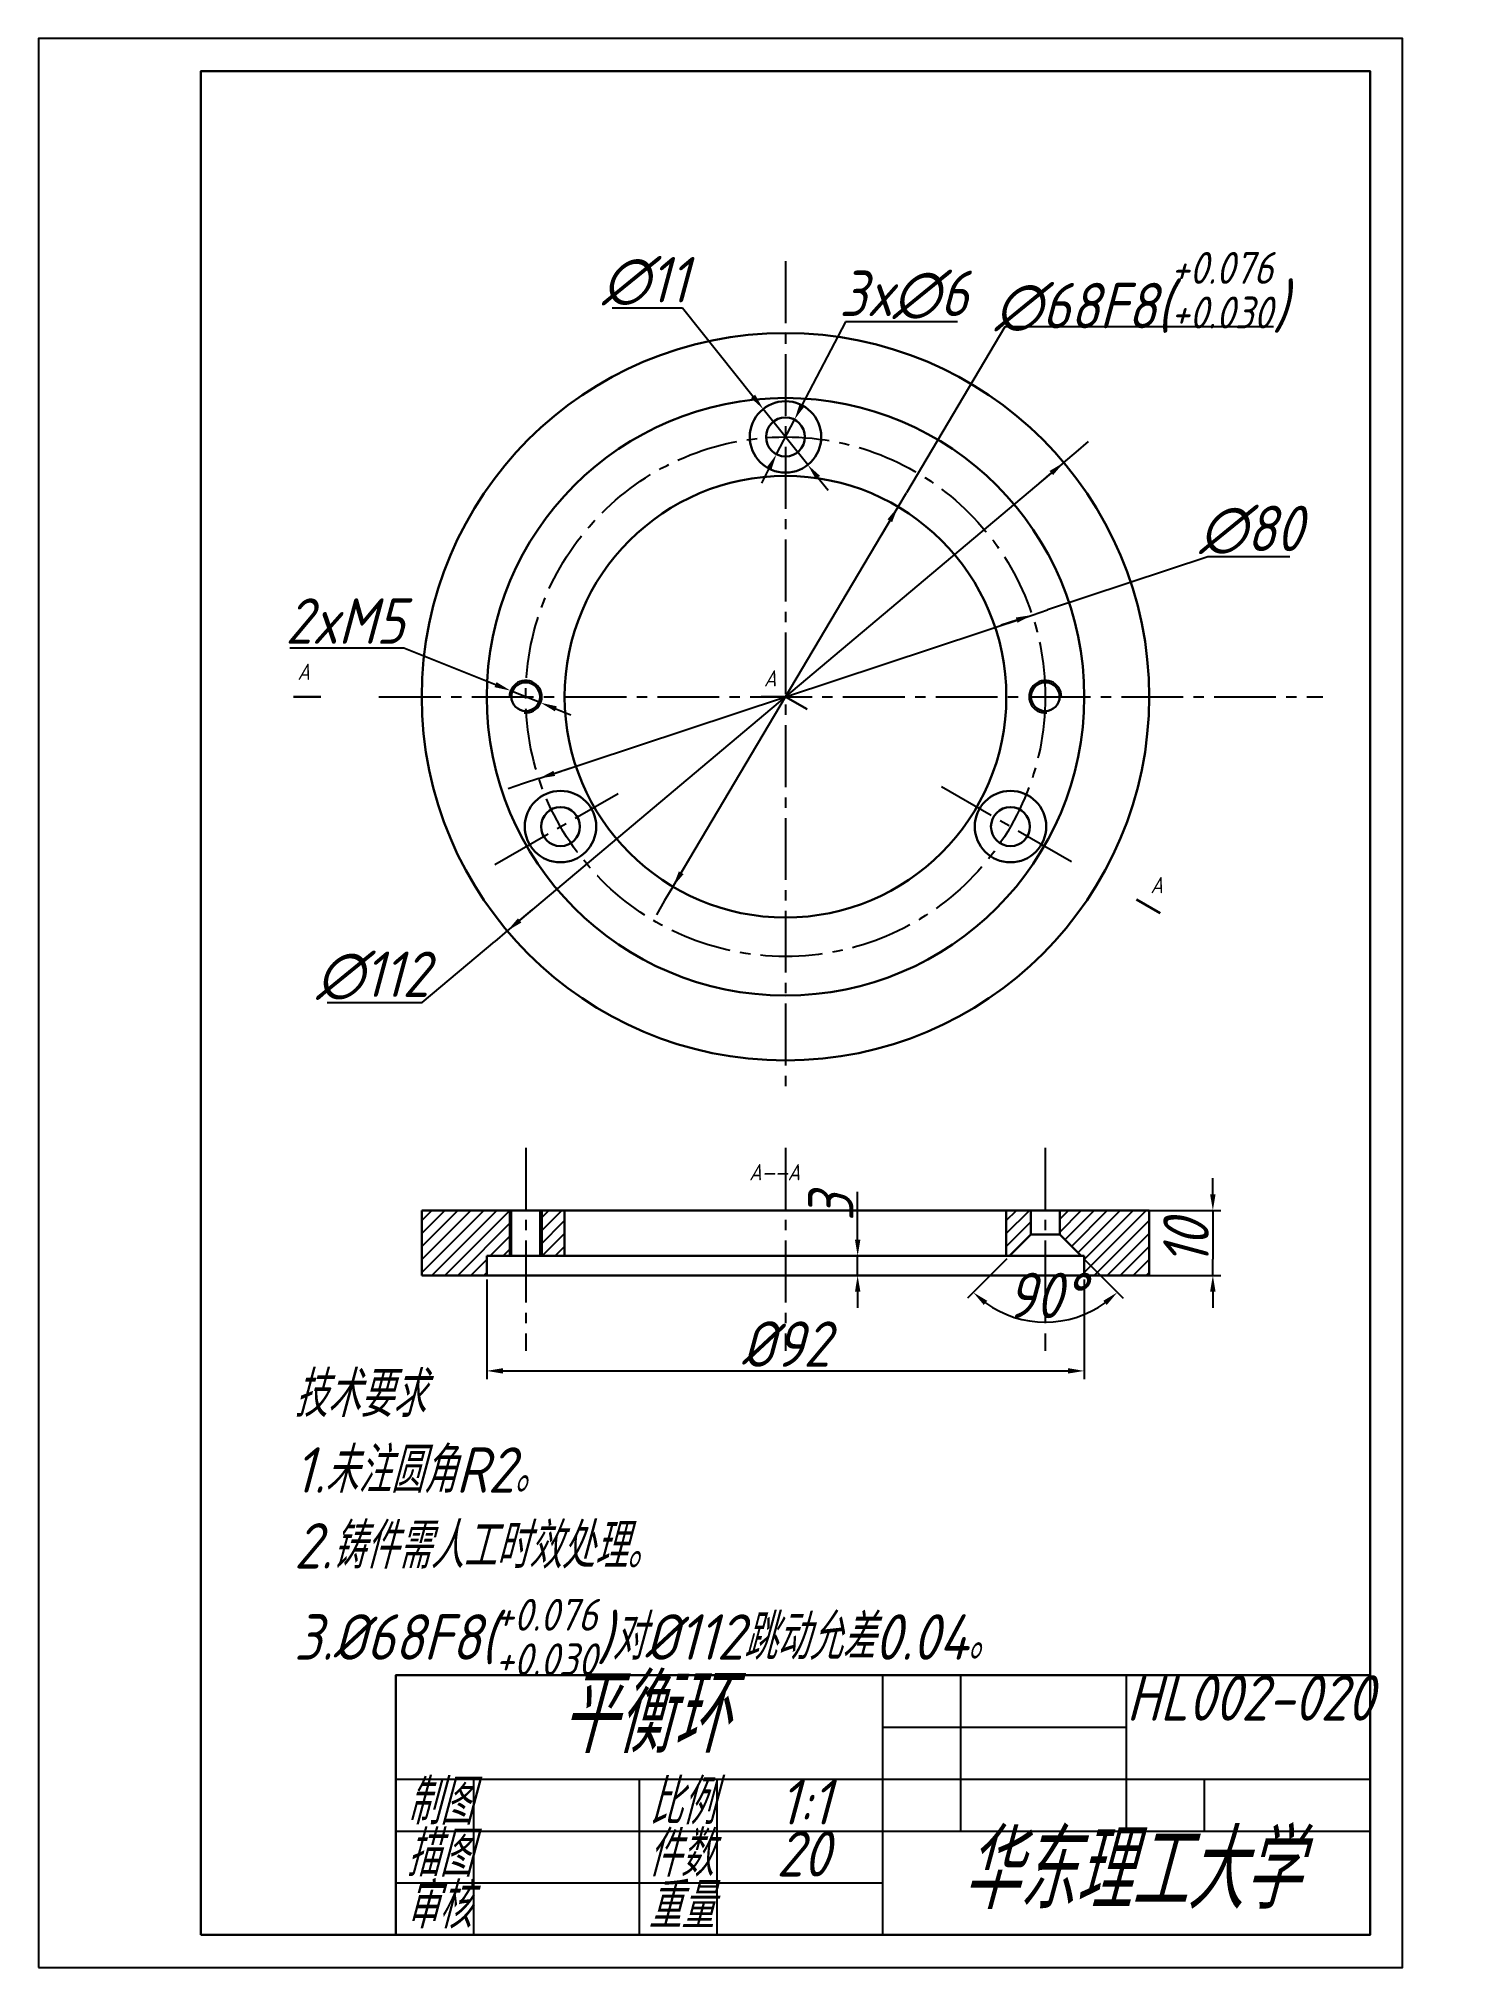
# Model space of a CAD drawing. Header units: millimetres. Extents: x 0 to 220, y 0 to 297.
import ezdxf

# ---------------------------------------------------------------- set-up
doc = ezdxf.new("R2010")
doc.units = ezdxf.units.MM
doc.linetypes.add('CENTER2', pattern=[28.575, 19.05, -3.175, 3.175, -3.175])
for name, color, linetype in [('尺寸', 5, 'Continuous'), ('点划线', 4, 'CENTER2'), ('细实线', 1, 'Continuous')]:
    doc.layers.add(name, color=color, linetype=linetype)
doc.layers.add('粗实线', color=7, linetype='Continuous', lineweight=30)
doc.styles.get("Standard").update_dxf_attribs({"font": 'gbeitc.shx', "height": 7, "bigfont": 'gbcbig.shx'})
doc.styles.add('WZYS_1_10152144', font='gbeitc.shx', dxfattribs={"height": 7, "bigfont": 'gbcbig.shx'})
doc.dimstyles.new('BZYS_1_10152144', dxfattribs={"dimtxt": 7, "dimasz": 2.5, "dimexe": 1.25, "dimexo": 0.625, "dimtad": 1, "dimdec": 0, "dimdsep": 46, "dimtxsty": 'WZYS_1_10152144', "dimcen": 2.5, "dimadec": 0, "dimazin": 0, "dimtfac": 1, "dimtdec": 0, "dimtmove": 0, "dimatfit": 3, "dimfxl": 1, "dimarcsym": 0})
doc.dimstyles.new('BZYS_2_10152144', dxfattribs={"dimtxt": 7, "dimasz": 2.5, "dimexe": 1.25, "dimexo": 0.625, "dimtad": 1, "dimtoh": 1, "dimdec": 0, "dimdsep": 46, "dimtxsty": 'WZYS_1_10152144', "dimcen": 2.5, "dimadec": 0, "dimazin": 0, "dimtfac": 1, "dimtdec": 0, "dimtmove": 0, "dimatfit": 3, "dimfxl": 1, "dimarcsym": 0})

# ---------------------------------------------------------------- blocks, each defined once
blk = doc.blocks.new('*U2')
at = {"layer": '粗实线', "ltscale": 0.5}
for radius in [5.5, 3]:
    blk.add_circle((0, 0), radius, dxfattribs=at)
blk = doc.blocks.new('*U3')
at = {"layer": '粗实线', "color": 0, "linetype": 'ByBlock', "lineweight": -2, "transparency": 16777216}
blk.add_blockref('*U2', (115, 235.66), dxfattribs=at)
for p, rotation in [((80.36, 175.66), 120), ((149.64, 175.66), 240)]:
    blk.add_blockref('*U2', p, dxfattribs=dict(at, rotation=rotation))
blk = doc.blocks.new('*D5')
at = {"layer": 'Defpoints', "color": 0, "ltscale": 0.5, "transparency": 16777216}
for p in [(125.19, 109.55), (126.11, 109.55), (125.19, 106.55)]:
    blk.add_point(p, dxfattribs=at)
at = {"layer": '尺寸', "color": 0, "lineweight": -2, "ltscale": 0.5, "transparency": 16777216}
for p, q in [((126.11, 112.05), (126.11, 119.44)), ((125.82, 109.55), (127.36, 109.55)), ((126.11, 106.55), (126.11, 109.55)), ((125.82, 106.55), (127.36, 106.55)), ((126.11, 104.05), (126.11, 101.55))]:
    blk.add_line(p, q, dxfattribs=at)
at = {"layer": '尺寸', "color": 0, "ltscale": 0.5, "transparency": 16777216}
for points in [[(125.7, 112.05), (126.53, 112.05), (126.11, 109.55)], [(125.7, 104.05), (126.53, 104.05), (126.11, 106.55)]]:
    blk.add_solid(points, dxfattribs=at)
at = {"layer": '尺寸', "color": 0, "ltscale": 0.5, "transparency": 16777216, "insert": (121.99, 117), "char_height": 7, "attachment_point": 5, "rotation": 90, "style": 'WZYS_1_10152144'}
blk.add_mtext('3', dxfattribs=at)
blk = doc.blocks.new('*D6')
at = {"layer": 'Defpoints', "color": 0, "ltscale": 0.5, "transparency": 16777216}
for p in [(152.78, 112.83), (157.22, 112.83), (149.5, 109.55), (160.5, 109.55), (150.94, 99.88)]:
    blk.add_point(p, dxfattribs=at)
at = {"layer": '尺寸', "color": 0, "lineweight": -2, "ltscale": 0.5, "transparency": 16777216}
for p, q in [((149.06, 109.11), (143.02, 103.06)), ((160.94, 109.11), (166.98, 103.06))]:
    blk.add_line(p, q, dxfattribs=at)
blk.add_arc((155, 115.05), 15.7, 234.1346, 305.8654, dxfattribs=at)
at = {"layer": '尺寸', "color": 0, "ltscale": 0.5, "transparency": 16777216}
for points in [[(145.53, 102.01), (146.07, 102.64), (143.9, 103.95)], [(163.93, 102.64), (164.47, 102.01), (166.1, 103.95)]]:
    blk.add_solid(points, dxfattribs=at)
at = {"layer": '尺寸', "color": 0, "ltscale": 0.5, "transparency": 16777216, "insert": (155, 103.47), "char_height": 7, "attachment_point": 5, "style": 'WZYS_1_10152144'}
blk.add_mtext('90°', dxfattribs=at)
blk = doc.blocks.new('*D7')
at = {"layer": 'Defpoints', "color": 0, "ltscale": 0.5, "transparency": 16777216}
for p in [(169.21, 116.55), (169.21, 106.55), (180.8, 106.55)]:
    blk.add_point(p, dxfattribs=at)
at = {"layer": '尺寸', "color": 0, "lineweight": -2, "ltscale": 0.5, "transparency": 16777216}
for p, q in [((180.8, 119.05), (180.8, 121.55)), ((169.84, 116.55), (182.05, 116.55)), ((180.8, 116.55), (180.8, 114.05)), ((180.8, 114.05), (180.8, 109.05)), ((180.8, 106.55), (180.8, 109.05)), ((169.84, 106.55), (182.05, 106.55)), ((180.8, 104.05), (180.8, 101.55))]:
    blk.add_line(p, q, dxfattribs=at)
at = {"layer": '尺寸', "color": 0, "ltscale": 0.5, "transparency": 16777216}
for points in [[(180.38, 119.05), (181.22, 119.05), (180.8, 116.55)], [(180.38, 104.05), (181.22, 104.05), (180.8, 106.55)]]:
    blk.add_solid(points, dxfattribs=at)
at = {"layer": '尺寸', "color": 0, "ltscale": 0.5, "transparency": 16777216, "insert": (176.67, 111.55), "char_height": 7, "attachment_point": 5, "rotation": 90, "style": 'WZYS_1_10152144'}
blk.add_mtext('10', dxfattribs=at)
blk = doc.blocks.new('*D8')
at = {"layer": 'Defpoints', "color": 0, "ltscale": 0.5, "transparency": 16777216}
for p in [(69, 106.55), (161, 106.55), (161, 91.85)]:
    blk.add_point(p, dxfattribs=at)
at = {"layer": '尺寸', "color": 0, "lineweight": -2, "ltscale": 0.5, "transparency": 16777216}
for p, q in [((69, 105.92), (69, 90.6)), ((161, 105.92), (161, 90.6)), ((71.5, 91.85), (158.5, 91.85))]:
    blk.add_line(p, q, dxfattribs=at)
at = {"layer": '尺寸', "color": 0, "ltscale": 0.5, "transparency": 16777216}
for points in [[(71.5, 92.27), (71.5, 91.44), (69, 91.85)], [(158.5, 92.27), (158.5, 91.44), (161, 91.85)]]:
    blk.add_solid(points, dxfattribs=at)
at = {"layer": '尺寸', "color": 0, "ltscale": 0.5, "transparency": 16777216, "insert": (115, 95.98), "char_height": 7, "attachment_point": 5, "style": 'WZYS_1_10152144'}
blk.add_mtext('%%C92', dxfattribs=at)
blk = doc.blocks.new('*D12')
at = {"layer": 'Defpoints', "color": 0, "ltscale": 0.5, "transparency": 16777216}
for p in [(72.68, 196.59), (77.32, 194.73)]:
    blk.add_point(p, dxfattribs=at)
at = {"layer": '尺寸', "color": 0, "lineweight": -2, "ltscale": 0.5, "transparency": 16777216}
for p, q in [((38.69, 203.19), (56.23, 203.19)), ((56.23, 203.19), (70.36, 197.52)), ((77.32, 194.73), (72.68, 196.59)), ((79.64, 193.8), (81.96, 192.86))]:
    blk.add_line(p, q, dxfattribs=at)
at = {"layer": '尺寸', "color": 0, "ltscale": 0.5, "transparency": 16777216}
for points in [[(70.51, 197.91), (70.2, 197.13), (72.68, 196.59)], [(79.8, 194.18), (79.49, 193.41), (77.32, 194.73)]]:
    blk.add_solid(points, dxfattribs=at)
at = {"layer": '尺寸', "color": 0, "ltscale": 0.5, "transparency": 16777216, "insert": (47.15, 207.31), "char_height": 7, "attachment_point": 5, "style": 'WZYS_1_10152144'}
blk.add_mtext('2xM5', dxfattribs=at)
blk = doc.blocks.new('*D13')
at = {"layer": 'Defpoints', "color": 0, "ltscale": 0.5, "transparency": 16777216}
for p in [(157.85, 231.72), (72.15, 159.6)]:
    blk.add_point(p, dxfattribs=at)
at = {"layer": '尺寸', "color": 0, "lineweight": -2, "ltscale": 0.5, "transparency": 16777216}
for p, q in [((159.76, 233.33), (161.67, 234.94)), ((157.85, 231.72), (72.15, 159.6)), ((157.85, 231.72), (159.76, 233.33)), ((155.93, 230.11), (154.02, 228.5)), ((74.07, 161.21), (75.98, 162.82)), ((59.06, 148.58), (70.24, 157.99)), ((72.15, 159.6), (70.24, 157.99)), ((44.43, 148.58), (59.06, 148.58))]:
    blk.add_line(p, q, dxfattribs=at)
at = {"layer": '尺寸', "color": 0, "ltscale": 0.5, "transparency": 16777216}
for points in [[(155.66, 230.42), (156.2, 229.79), (157.85, 231.72)], [(73.8, 161.53), (74.34, 160.89), (72.15, 159.6)]]:
    blk.add_solid(points, dxfattribs=at)
at = {"layer": '尺寸', "color": 0, "ltscale": 0.5, "transparency": 16777216, "insert": (51.43, 152.7), "char_height": 7, "attachment_point": 5, "style": 'WZYS_1_10152144'}
blk.add_mtext('∅112', dxfattribs=at)
blk = doc.blocks.new('*D14')
at = {"layer": 'Defpoints', "color": 0, "ltscale": 0.5, "transparency": 16777216}
for p in [(132.33, 224.91), (97.67, 166.41)]:
    blk.add_point(p, dxfattribs=at)
at = {"layer": '尺寸', "color": 0, "lineweight": -2, "ltscale": 0.5, "transparency": 16777216}
for p, q in [((148.77, 252.64), (133.61, 227.06)), ((190.12, 252.64), (148.77, 252.64)), ((132.33, 224.91), (133.61, 227.06)), ((97.67, 166.41), (132.33, 224.91)), ((131.06, 222.76), (129.78, 220.61)), ((98.94, 168.56), (100.22, 170.71)), ((97.67, 166.41), (96.39, 164.26)), ((96.39, 164.26), (95.12, 162.1))]:
    blk.add_line(p, q, dxfattribs=at)
at = {"layer": '尺寸', "color": 0, "ltscale": 0.5, "transparency": 16777216}
for points in [[(130.7, 222.97), (131.42, 222.54), (132.33, 224.91)], [(98.58, 168.77), (99.3, 168.34), (97.67, 166.41)]]:
    blk.add_solid(points, dxfattribs=at)
at = {"layer": '尺寸', "color": 0, "ltscale": 0.5, "transparency": 16777216, "insert": (169.76, 257.91), "char_height": 7, "attachment_point": 5, "style": 'WZYS_1_10152144'}
blk.add_mtext('∅68F8({\\H0.7x;\\S+0.076^ +0.030;})', dxfattribs=at)
blk = doc.blocks.new('*D15')
at = {"layer": 'Defpoints', "color": 0, "ltscale": 0.5, "transparency": 16777216}
for p in [(152.97, 208.24), (77.03, 183.07)]:
    blk.add_point(p, dxfattribs=at)
at = {"layer": '尺寸', "color": 0, "lineweight": -2, "ltscale": 0.5, "transparency": 16777216}
for p, q in [((180.05, 217.22), (155.34, 209.03)), ((192.63, 217.22), (180.05, 217.22)), ((77.03, 183.07), (152.97, 208.24)), ((152.97, 208.24), (155.34, 209.03)), ((150.6, 207.45), (148.22, 206.67)), ((79.4, 183.86), (81.78, 184.65)), ((74.66, 182.29), (72.29, 181.5)), ((77.03, 183.07), (74.66, 182.29))]:
    blk.add_line(p, q, dxfattribs=at)
at = {"layer": '尺寸', "color": 0, "ltscale": 0.5, "transparency": 16777216}
for points in [[(150.46, 207.85), (150.73, 207.06), (152.97, 208.24)], [(79.27, 184.25), (79.54, 183.46), (77.03, 183.07)]]:
    blk.add_solid(points, dxfattribs=at)
at = {"layer": '尺寸', "color": 0, "ltscale": 0.5, "transparency": 16777216, "insert": (186.66, 221.34), "char_height": 7, "attachment_point": 5, "style": 'WZYS_1_10152144'}
blk.add_mtext('∅80', dxfattribs=at)
blk = doc.blocks.new('*D16')
at = {"layer": 'Defpoints', "color": 0, "ltscale": 0.5, "transparency": 16777216}
for p in [(116.39, 238.32), (113.61, 233)]:
    blk.add_point(p, dxfattribs=at)
at = {"layer": '尺寸', "color": 0, "lineweight": -2, "ltscale": 0.5, "transparency": 16777216}
for p, q in [((124.26, 253.41), (117.54, 240.53)), ((141.51, 253.41), (124.26, 253.41)), ((113.61, 233), (116.39, 238.32)), ((112.46, 230.78), (111.3, 228.56))]:
    blk.add_line(p, q, dxfattribs=at)
at = {"layer": '尺寸', "color": 0, "ltscale": 0.5, "transparency": 16777216}
for points in [[(117.17, 240.73), (117.91, 240.34), (116.39, 238.32)], [(112.09, 230.97), (112.83, 230.59), (113.61, 233)]]:
    blk.add_solid(points, dxfattribs=at)
at = {"layer": '尺寸', "color": 0, "ltscale": 0.5, "transparency": 16777216, "insert": (133.19, 257.54), "char_height": 7, "attachment_point": 5, "style": 'WZYS_1_10152144'}
blk.add_mtext('3x∅6', dxfattribs=at)
blk = doc.blocks.new('*D17')
at = {"layer": 'Defpoints', "color": 0, "ltscale": 0.5, "transparency": 16777216}
for p in [(111.57, 239.95), (118.43, 231.36)]:
    blk.add_point(p, dxfattribs=at)
at = {"layer": '尺寸', "color": 0, "lineweight": -2, "ltscale": 0.5, "transparency": 16777216}
for p, q in [((88.31, 255.52), (99.14, 255.52)), ((99.14, 255.52), (110.01, 241.91)), ((118.43, 231.36), (111.57, 239.95)), ((119.99, 229.41), (121.55, 227.45))]:
    blk.add_line(p, q, dxfattribs=at)
at = {"layer": '尺寸', "color": 0, "ltscale": 0.5, "transparency": 16777216}
for points in [[(110.33, 242.17), (109.68, 241.65), (111.57, 239.95)], [(120.32, 229.67), (119.67, 229.15), (118.43, 231.36)]]:
    blk.add_solid(points, dxfattribs=at)
at = {"layer": '尺寸', "color": 0, "ltscale": 0.5, "transparency": 16777216, "insert": (93.41, 259.64), "char_height": 7, "attachment_point": 5, "style": 'WZYS_1_10152144'}
blk.add_mtext('∅11', dxfattribs=at)

msp = doc.modelspace()

# ---------------------------------------------------------------- hatches: boundary and pattern name
at = {"layer": '细实线', "ltscale": 0.5}
h = msp.add_hatch(dxfattribs=at)
h.set_pattern_fill('JIS_WOOD', color=256, scale=2)
h.paths.add_polyline_path([(72.5, 116.55), (59, 116.55), (59, 106.55), (69, 106.55), (69, 109.55), (72.5, 109.55)])
h.paths.add_polyline_path([(72.78, 116.55), (72.5, 116.55), (72.5, 109.55), (72.78, 109.55)])
h.paths.add_polyline_path([(77.5, 116.55), (77.22, 116.55), (77.22, 109.55), (77.5, 109.55)])
h.paths.add_polyline_path([(81, 116.55), (77.5, 116.55), (77.5, 109.55), (81, 109.55)])
h = msp.add_hatch(dxfattribs=at)
h.set_pattern_fill('JIS_WOOD', color=256, scale=2)
h.paths.add_polyline_path([(152.78, 116.55), (149, 116.55), (149, 109.55), (149.5, 109.55), (152.78, 112.83)])
h.paths.add_polyline_path([(171, 116.55), (157.22, 116.55), (157.22, 112.83), (160.5, 109.55), (161, 109.55), (161, 106.55), (171, 106.55)])

# ---------------------------------------------------------------- linework, layer by layer
at = {"ltscale": 0.5}
for p, q in [((130, 5), (130, 45)), ((142, 21), (142, 45)), ((167.5, 21), (167.5, 45)), ((130, 37), (167.5, 37)), ((55, 29), (205, 29)), ((67, 5), (67, 29)), ((92.5, 5), (92.5, 29)), ((104.5, 5), (104.5, 29)), ((179.5, 21), (179.5, 29)), ((55, 21), (205, 21)), ((55, 13), (130, 13))]:
    msp.add_line(p, q, dxfattribs=at)
msp.add_lwpolyline([(0, 0), (210, 0), (210, 297), (0, 297)], close=True, dxfattribs=at)
at = {"layer": '点划线', "ltscale": 0.5}
for p, q in [((115, 262.71), (115, 134.71)), ((52.41, 195.66), (197.73, 195.66)), ((159.06, 170.22), (139.04, 181.78)), ((70.23, 169.81), (89.24, 180.78)), ((75, 126.2), (75, 94.95)), ((115, 126.2), (115, 94.95)), ((155, 126.2), (155, 94.95))]:
    msp.add_line(p, q, dxfattribs=at)
msp.add_circle((115, 195.66), 40, dxfattribs=at)
at = {"layer": '粗实线', "ltscale": 0.5}
for p, q in [((43.45, 195.66), (39.24, 195.66)), ((115, 195.66), (111.27, 195.66)), ((115, 195.66), (118.36, 193.72)), ((169.06, 164.45), (172.69, 162.35)), ((59, 116.55), (171, 116.55)), ((59, 116.55), (59, 106.55)), ((72.78, 116.55), (72.78, 109.55)), ((77.22, 116.55), (77.22, 109.55)), ((81, 116.55), (81, 109.55)), ((149, 116.55), (149, 109.55)), ((152.78, 116.55), (152.78, 112.83)), ((157.22, 116.55), (157.22, 112.83)), ((171, 116.55), (171, 106.55)), ((149.5, 109.55), (152.78, 112.83)), ((152.78, 112.83), (157.22, 112.83)), ((157.22, 112.83), (160.5, 109.55)), ((69, 109.55), (161, 109.55)), ((69, 109.55), (69, 106.55)), ((161, 109.55), (161, 106.55)), ((59, 106.55), (171, 106.55))]:
    msp.add_line(p, q, dxfattribs=at)
for points in [[(25, 5), (205, 5), (205, 292), (25, 292)], [(205, 5), (55, 5), (55, 45), (205, 45)]]:
    msp.add_lwpolyline(points, close=True, dxfattribs=at)
for centre, radius in [((115, 195.66), 56), ((115, 195.66), 46), ((115, 195.66), 34), ((75, 195.66), 2.21), ((155, 195.66), 2.21)]:
    msp.add_circle(centre, radius, dxfattribs=at)
at = {"layer": '细实线', "ltscale": 0.5}
for p, q in [((72.5, 116.55), (72.5, 109.55)), ((77.5, 116.55), (77.5, 109.55))]:
    msp.add_line(p, q, dxfattribs=at)
for centre, start, end in [((75, 195.66), 265, 180), ((155, 195.66), 0, 275)]:
    msp.add_arc(centre, 2.5, start, end, dxfattribs=at)

# ---------------------------------------------------------------- block references
at = {"layer": '粗实线'}
msp.add_blockref('*U3', (0, 0), dxfattribs=at)

# ---------------------------------------------------------------- texts
at = {"ltscale": 0.5, "attachment_point": 1}
for s, width, gutter_width, insert, char_height in [('\\A1;技术要求\\P1.未注圆角R2。\\P2.铸件需人工时效处理。\\P3.%%C68F8({\\H0.7x;\\S+0.076^ +0.030;})对%%C112跳动允差0.04。', 105.7586, 35, (39.34, 91.76), 7), ('\\pi25.191;平衡环', 75, 60, (55, 45), 12), ('HL002-020', 37.5, 35, (167.5, 45), 7), ('\\pi1.4835;比例', 12, 60, (92.5, 29), 7), ('\\pi1.7151;制图', 12, 35, (55, 29), 7), ('\\pi9.5417;1:1', 25.5, 60, (104.5, 29), 7), ('\\pi1.6379;描图', 12, 35, (55, 21), 7), ('\\pi1.2518;件数', 12, 60, (92.5, 21), 7), ('\\pi9.1042;20', 25.5, 60, (104.5, 21), 7), ('\\pi12.154;华东理工大学', 75, 35, (130, 21), 12), ('\\pi1.4835;审核', 12, 35, (55, 13), 7), ('\\pi1.329;重量', 12, 60, (92.5, 13), 7)]:
    msp.add_mtext_dynamic_manual_height_columns(s, width=width, gutter_width=gutter_width, heights=[0], dxfattribs=dict(at, insert=insert, char_height=char_height))
at = {"layer": '粗实线', "ltscale": 0.5, "char_height": 2.5, "attachment_point": 1}
for s, width, insert in [('A', 6.5774, (39.86, 200.75)), ('A', 2.3234, (111.68, 199.74)), ('A', 8.9434, (171.19, 167.9)), ('A——A', 5.2554, (109.41, 123.7))]:
    msp.add_mtext_dynamic_manual_height_columns(s, width=width, gutter_width=12.5, heights=[0], dxfattribs=dict(at, insert=insert))

# ---------------------------------------------------------------- dimensions: what is measured, and where the dimension line sits
at = {"layer": '尺寸', "ltscale": 0.5}
for p1, p2, picture, middle in [((118.43, 231.36), (111.57, 239.95), '*D17', (93.41, 255.52)), ((157.85, 231.72), (72.15, 159.6), '*D13', (51.43, 148.58)), ((77.03, 183.07), (152.97, 208.24), '*D15', (186.66, 217.22))]:
    dim = msp.add_diameter_dim_2p(p1=p1, p2=p2, dimstyle='BZYS_2_10152144', dxfattribs=at)
    dim.commit()
    dim.dimension.update_dxf_attribs({"geometry": picture, "text_midpoint": middle, "dimtype": 163})
for p1, p2, text, picture, middle in [((97.67, 166.41), (132.33, 224.91), '<>F8({\\H0.7x;\\S+0.076^ +0.030;})', '*D14', (169.76, 252.64)), ((113.61, 233), (116.39, 238.32), '3x<>', '*D16', (133.19, 253.41)), ((77.32, 194.73), (72.68, 196.59), '2xM5', '*D12', (47.15, 203.19))]:
    dim = msp.add_diameter_dim_2p(p1=p1, p2=p2, text=text, dimstyle='BZYS_2_10152144', dxfattribs=at)
    dim.commit()
    dim.dimension.update_dxf_attribs({"geometry": picture, "text_midpoint": middle, "dimtype": 163})
for base, p1, p2, picture, middle in [((126.11, 109.55), (125.19, 106.55), (125.19, 109.55), '*D5', (121.99, 117)), ((180.8, 106.55), (169.21, 116.55), (169.21, 106.55), '*D7', (176.67, 111.55))]:
    dim = msp.add_linear_dim(base=base, p1=p1, p2=p2, angle=90, dimstyle='BZYS_1_10152144', dxfattribs=at)
    dim.commit()
    dim.dimension.update_dxf_attribs({"geometry": picture, "text_midpoint": middle})
dim = msp.add_angular_dim_2l(base=(150.94, 99.88), line1=((157.22, 112.83), (160.5, 109.55)), line2=((149.5, 109.55), (152.78, 112.83)), dimstyle='BZYS_1_10152144', dxfattribs=at)
dim.commit()
dim.dimension.update_dxf_attribs({"geometry": '*D6', "text_midpoint": (155, 103.47)})
dim = msp.add_linear_dim(base=(161, 91.85), p1=(69, 106.55), p2=(161, 106.55), text='%%C<>', dimstyle='BZYS_1_10152144', dxfattribs=at)
dim.commit()
dim.dimension.update_dxf_attribs({"geometry": '*D8', "text_midpoint": (115, 95.98)})

doc.saveas('drawing.dxf')
